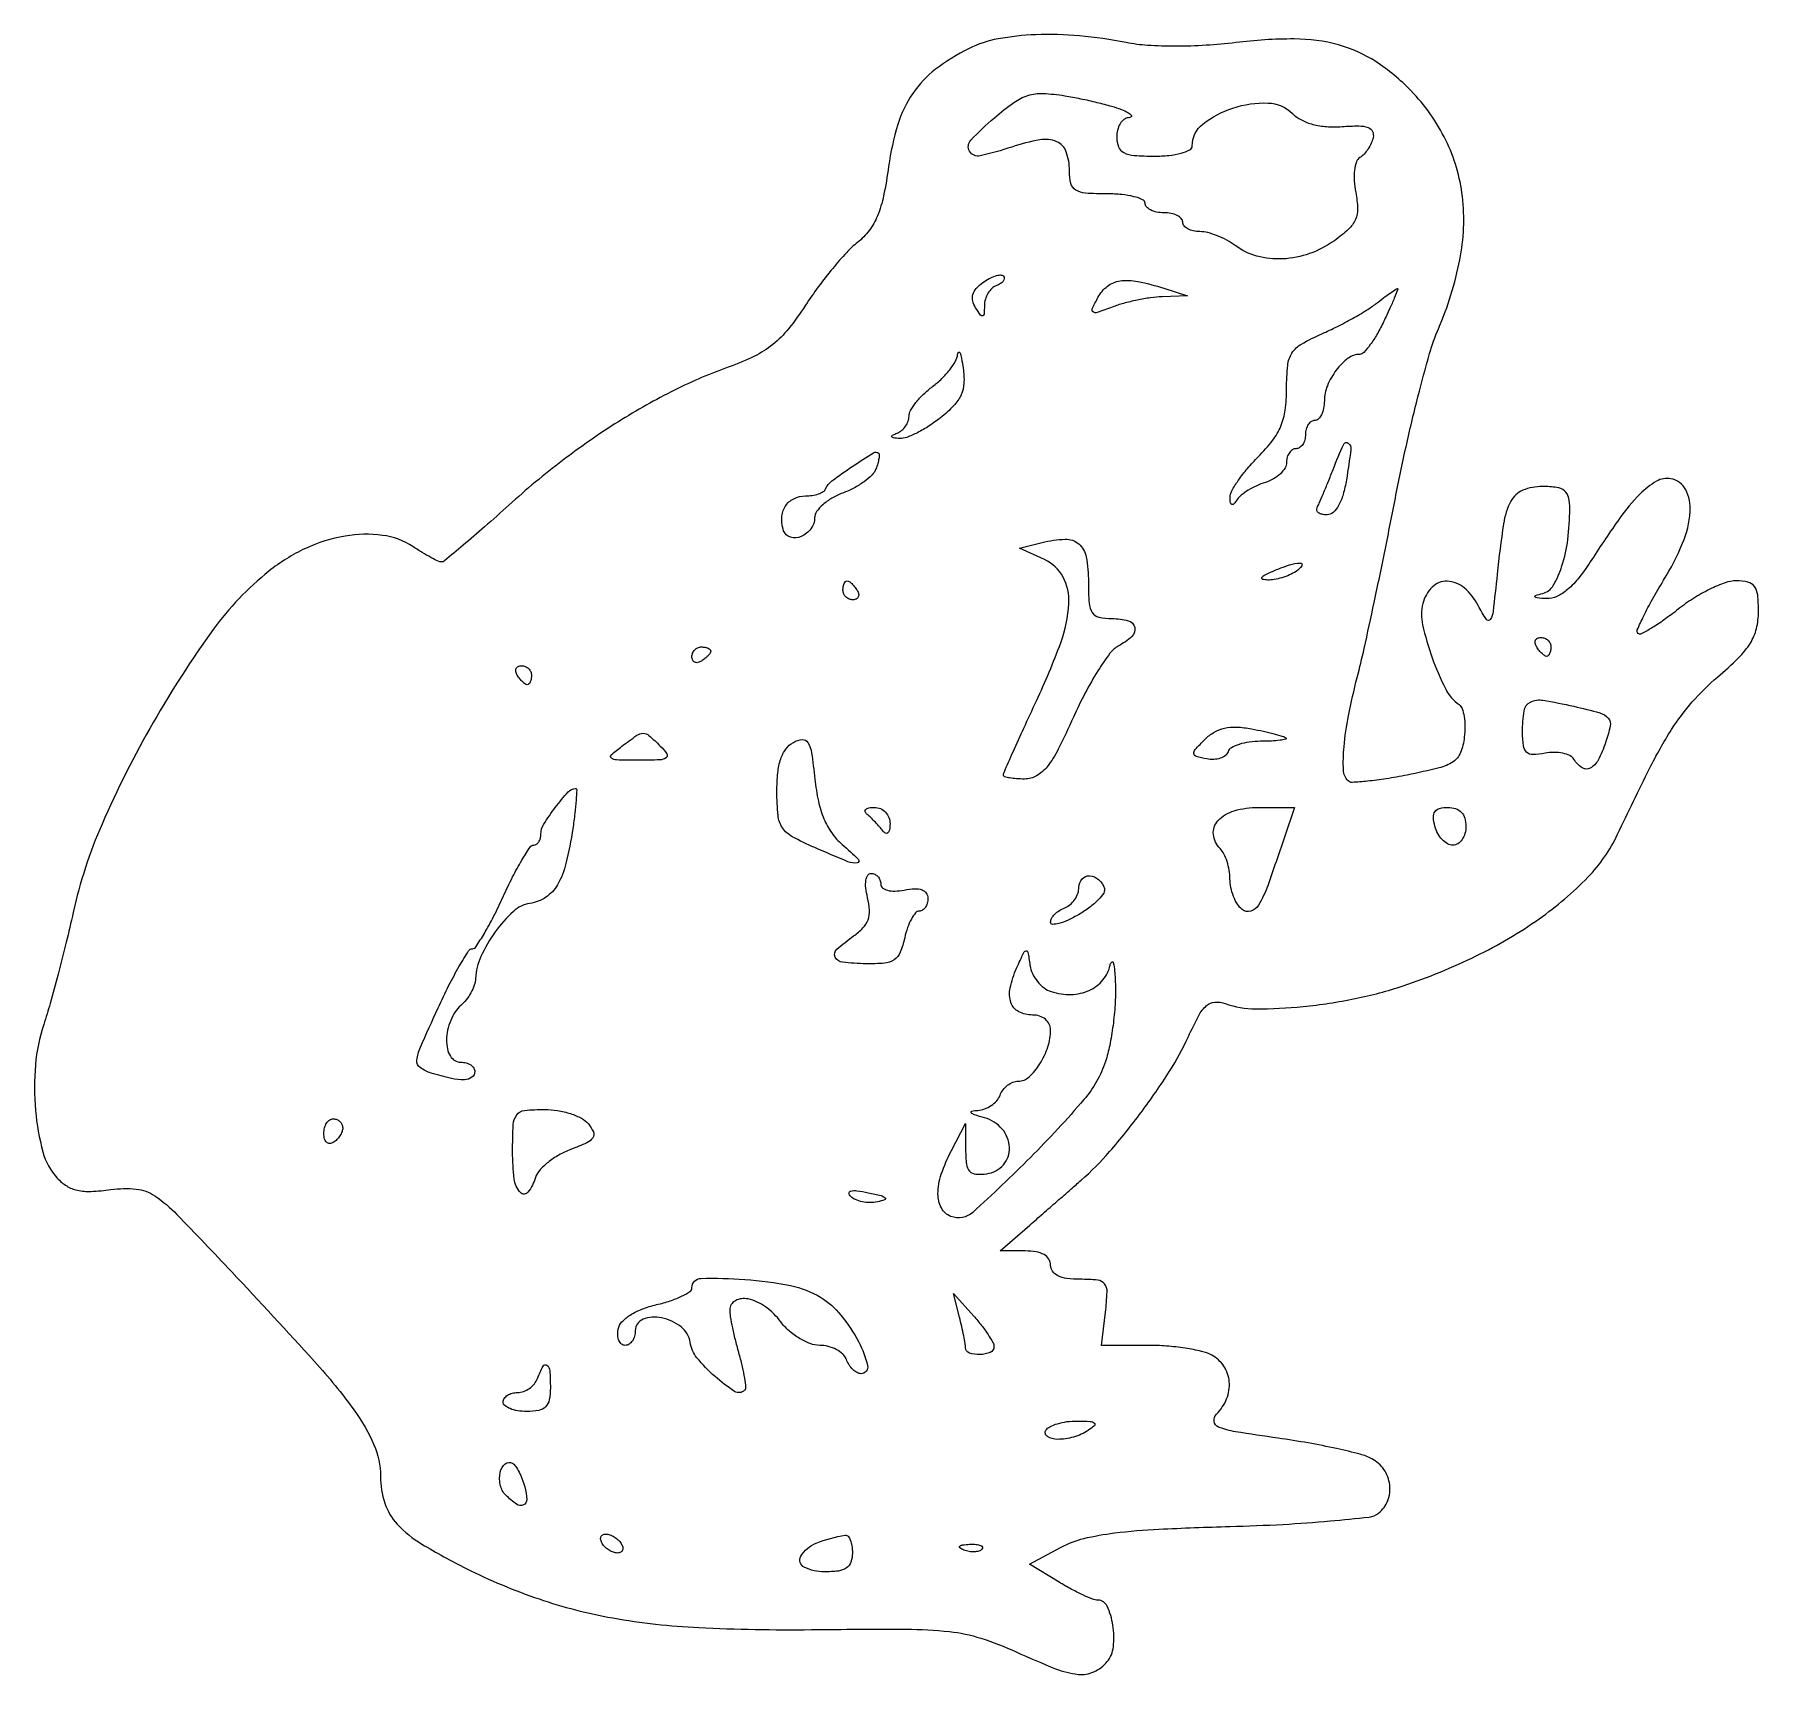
# Model space of a CAD drawing. Extents: x 0 to 183, y 0 to 174.
import ezdxf

# ---------------------------------------------------------------- set-up
doc = ezdxf.new("R2010")
doc.units = 0

msp = doc.modelspace()

# ---------------------------------------------------------------- linework, layer by layer
for points in [[(99.354537, 172.402955, 0.048895), (95.812114, 170.201989, 0.079884), (93.387451, 167.639189, 0.075807), (91.808782, 164.345516, 0.03995), (90.835357, 159.904391, -0.016811), (90.303787, 156.799026, -0.046198), (89.657095, 154.674513, -0.063442), (88.779102, 153.121422, -0.065854), (87.549221, 151.860057, 0.039344), (86.398677, 150.798559, 0.013831), (84.917132, 149.107053, 0.013633), (83.384128, 147.149643, 0.015547), (82.028655, 145.193826, -0.025428), (80.238333, 142.716554, -0.053982), (78.568723, 141.043954, -0.055673), (76.613876, 139.798659, -0.028683), (73.936691, 138.67111, 0.03089), (68.167562, 136.211315, 0.023948), (62.215848, 132.861199, 0.022789), (56.294742, 128.756782, 0.02114), (50.615862, 124.031681, -0.003601), (48.027506, 121.719739, -0.005633), (45.763902, 119.771806, -0.001872), (43.790623, 118.124606, -0.174704), (43.444887, 118, -0.115823), (43.128462, 118.074295, -0.008992), (42.351195, 118.478179, -0.011904), (41.434384, 119.004342, -0.008806), (40.445229, 119.627845, 0.113194), (37.216534, 120.823311, 0.074716), (33.243391, 120.743949, 0.067061), (29.047899, 119.432102, 0.060066), (25.174884, 117.020299, 0.06663), (19.28366, 110.831727, 0.026816), (12.930786, 101.009365, 0.026945), (7.502737, 90.233177, 0.048754), (4.442558, 80.851389, -0.005488), (3.710183, 77.707164, -0.004397), (2.854755, 74.337596, -0.004445), (2.008359, 71.234737, -0.01126), (1.322677, 69, 0.058866), (0.445467, 64.730336, 0.043184), (0.451659, 59.891253, 0.044386), (1.234402, 55.497746, 0.118181), (2.752272, 52.721243, 0.070218), (3.755567, 51.884674, 0.086265), (4.885302, 51.429881, 0.064585), (6.348911, 51.310151, 0.023191), (8.435292, 51.506304, -0.060736), (11.122129, 51.556798, -0.12444), (13.087827, 50.83895, -0.050815), (15.441916, 48.858984, -0.003792), (21.237955, 42.789791, -0.004404), (30.018645, 33.288265, -0.027045), (34.226043, 28.11828, -0.055406), (36.310514, 24.463544, -0.102262), (37, 21.127627, 0.079991), (37.457756, 18.284624, 0.108027), (38.780459, 16.050259, 0.070618), (41.378563, 13.948967, 0.018403), (46.096727, 11.357525, 0.034359), (53.797556, 8.130931, 0.038198), (61.602072, 6.123794, 0.031843), (70.732854, 5.099642, 0.014832), (82.651482, 4.880655, -0.003314), (92.669303, 4.927359, -0.026491), (97.280288, 4.673797, -0.049943), (100.596741, 3.974866, -0.030382), (104.337405, 2.531507, 0.012459), (108.533072, 0.737383, 0.067946), (110.924243, 0.143392, 0.134307), (112.577265, 0.408831, 0.113442), (113.989223, 1.487014, 0.148459), (114.64776, 3.05351, 0.063374), (114.594063, 5.349207, 0.068547), (114.00211, 7.355973, 0.294897), (113.005118, 8, -0.095686), (112.458083, 8.105654, -0.013679), (111.405746, 8.561703, -0.015131), (110.17802, 9.18003, -0.012393), (108.904008, 9.912182), (105.759677, 11.824364), (109.129838, 13.616188, -0.062067), (111.523071, 14.529844, -0.029656), (114.766741, 15.124858, -0.018618), (119.482885, 15.526201, -0.004995), (127, 15.809532, 0.006305), (132.646558, 16.037182, 0.009228), (137.607812, 16.391826, 0.005258), (141.749976, 16.808824, 0.144006), (142.75, 17.227971, 0.130168), (143.723433, 18.565935, 0.124378), (143.929067, 20.234648, 0.120919), (143.315797, 21.836943, 0.118852), (142.027289, 22.985395, 0.059593), (140.811964, 23.460066, 0.009267), (138.297756, 24.061424, 0.010209), (135.290874, 24.657884, 0.00873), (132.101195, 25.165913, -0.005117), (127.599431, 25.849608, -0.052948), (125.792071, 26.343494, -0.270834), (125.316045, 26.945246, -0.235644), (125.573906, 27.716763, 0.099446), (126.649005, 29.332368, 0.118061), (126.92925, 31.13914, 0.126454), (126.360432, 32.785147, 0.124411), (125.065741, 33.964816, 0.066141), (124.001558, 34.364536, 0.019034), (122.270595, 34.695915, 0.018793), (120.270946, 34.923871, 0.018984), (118.266542, 35), (113.401601, 35), (113.810207, 38.5, 0.017662), (113.984927, 40.655039, 0.17753), (113.717695, 41.501448, 0.206363), (112.987827, 41.906421, 0.024893), (111.109406, 42, -0.031492), (109.725869, 42.087228, -0.081064), (108.768234, 42.370602, -0.127494), (108.207367, 42.845988, -0.154739), (108, 43.5, 0.144599), (107.813409, 44.131713, 0.122136), (107.303315, 44.61008, 0.086418), (106.463198, 44.905217, 0.04138), (105.319892, 45), (102.639783, 45), (105.799291, 47.75, 0.000219), (107.17573, 48.949095, 0.000161), (108.700779, 50.279688, 0.000162), (110.14314, 51.539777, 0.000361), (111.239938, 52.5, 0.034477), (114.251043, 55.531358, 0.017945), (117.592222, 59.686556, 0.017939), (120.610316, 64.046675, 0.036377), (122.597933, 67.712116, -0.016358), (123.689759, 69.933261, -0.087567), (124.518563, 70.991792, -0.165545), (125.390939, 71.364458, -0.104243), (126.5, 71.217059, 0.084669), (129.736422, 70.658402, 0.025397), (134.749774, 70.903179, 0.025374), (140.271858, 71.739484, 0.030264), (145.358036, 73.100964, 0.032602), (153.091679, 76.254993, 0.040745), (159.76345, 80.198817, 0.04592), (164.922277, 84.606894, 0.083446), (168.07029, 89.155148, -0.006376), (171.453322, 96.128739, -0.025605), (173.789244, 100.250249, -0.039057), (175.9827, 103.166383, -0.035477), (178.6699, 105.808311, 0.018741), (180.874185, 107.835036, 0.0581), (182.132942, 109.411545, 0.079085), (182.780252, 110.943078, 0.060584), (183, 112.749992, 0.025309), (182.910898, 114.509142, 0.132607), (182.56827, 115.406083, 0.181098), (181.882987, 115.858907, 0.056461), (180.637505, 116, 0.086141), (179.47265, 115.797816, 0.027903), (177.85531, 115.114957, 0.026879), (176.108766, 114.140207, 0.027185), (174.483751, 112.987087, -0.012599), (172.997041, 111.865527, -0.020278), (171.670217, 110.995175, -0.01528), (170.575451, 110.383596, -0.327037), (170.229658, 110.437008, -0.308295), (170.159598, 110.80668, -0.009639), (170.834778, 112.278572, -0.01571), (171.756783, 114.046251, -0.009853), (172.939577, 116.056223, 0.038697), (174.962235, 119.996604, 0.081218), (175.760956, 123.335454, 0.13812), (175.28673, 125.653725, 0.230733), (173.723759, 126.819827, 0.180247), (172.188128, 126.557482, 0.067639), (170.437138, 125.195883, 0.039631), (168.275035, 122.605695, 0.011223), (165.334007, 118.25, -0.02295), (163.998952, 116.369397, -0.048753), (162.769571, 115.077653, -0.06664), (161.624629, 114.328149, -0.126428), (160.550587, 114.116001, -0.006558), (159.534138, 114.186886, -0.21375), (159.323035, 114.303284, -0.516605), (159.367331, 114.442547, -0.012259), (160.135245, 114.667226, 0.197696), (161.256231, 115.520255, 0.055163), (162.173172, 117.574963, 0.045785), (162.794389, 120.379007, 0.03164), (163, 123.625, 0.05327), (162.868999, 124.851094, 0.169222), (162.445473, 125.544764, 0.140145), (161.623476, 125.900961, 0.032619), (160.106989, 126, 0.096753), (158.01974, 125.592287, 0.179036), (156.760929, 124.442582, 0.082397), (155.986183, 122.039927, 0.010841), (155.311485, 116.706031, -0.002878), (154.876219, 112.761395, -0.106564), (154.586533, 111.910059, -0.552816), (154.178486, 111.901701, -0.024666), (153.312368, 113.373346, 0.09406), (151.822848, 115.252699, 0.17091), (150.019887, 115.961319, 0.20822), (148.423354, 115.33355, 0.135745), (147.431916, 113.584755, 0.117743), (147.406125, 111.341696, 0.030598), (148.424686, 107.853286, 0.030274), (149.854354, 104.525683, 0.125818), (151.277972, 102.891493, -0.162304), (151.596542, 102.468201, -0.041356), (151.804052, 101.622796, -0.037757), (151.891578, 100.564971, -0.030544), (151.830076, 99.427022, -0.064481), (151.424608, 97.797322, -0.154917), (150.650998, 96.84071, -0.085411), (149.151184, 96.183532, -0.011443), (145.772965, 95.42923, -0.009833), (143.540505, 95.02961, -0.014693), (141.574626, 94.776436, -0.009595), (139.953044, 94.647237, -0.214637), (139.522965, 94.810368, -0.189428), (139.02293, 95.957775, -0.03097), (139.085582, 98.427779, -0.027349), (139.554887, 101.711365, -0.014041), (140.481522, 105.765098, 0.008496), (141.218071, 108.83039, 0.002295), (142.280383, 113.712914, 0.002322), (143.435375, 119.267828, 0.002406), (144.524871, 124.768224, -0.007162), (145.652561, 130.19036, -0.007435), (146.922096, 135.510503, -0.007207), (148.154616, 140.078698, -0.031764), (149.088177, 142.705709, 0.052299), (151.35637, 150.026326, 0.07793), (151.626712, 156.713019, 0.085653), (149.867571, 162.694626, 0.078535), (146.16925, 167.945037, 0.055627), (142.444067, 171.014839, 0.077823), (138.516462, 172.781873, 0.067045), (133.802451, 173.41519, 0.030899), (127.610857, 173.030076, -0.016076), (124.47176, 172.74126, -0.014871), (121.237856, 172.644673, -0.015502), (118.273165, 172.736264, -0.033044), (116, 173.028713, 0.025588), (111.053943, 173.7401, 0.032326), (106.435, 173.865095, 0.036246), (102.426556, 173.422235, 0.069044)], [(115.5, 165.93583, -0.021274), (116.19778, 165.61839, -0.098123), (116.545312, 165.345814, -0.431729), (116.526187, 165.164407, -0.151129), (116.25, 165.063386, 0.153435), (115.772965, 164.88646, 0.091874), (115.367188, 164.43112, 0.076112), (115.093103, 163.769502, 0.060276), (115, 163, 0.094959), (115.195784, 161.978414, 0.184152), (115.75, 161.375, 0.098846), (116.849164, 161.074821, 0.017388), (119, 161, 0.025309), (120.532825, 161.07764, 0.040146), (121.825, 161.314732, 0.048126), (122.741408, 161.657465, 0.286669), (123, 162.071429, -0.228929), (124.116829, 164.382839, -0.089604), (127.321778, 166.099989, -0.086033), (131.043948, 166.630167, -0.191086), (133.629722, 165.513135, 0.078228), (134.563574, 164.833308, 0.054284), (135.785395, 164.366901, 0.047622), (137.244363, 164.129917, 0.03484), (138.886303, 164.136152, -0.018119), (140.651133, 164.201859, -0.086416), (141.641551, 164.030395, -0.199165), (142.099024, 163.61518, -0.167994), (142.169821, 162.96049, -0.051796), (141.96514, 162.360296, -0.038599), (141.62377, 161.749027, -0.039423), (141.206643, 161.217384, -0.068391), (140.774578, 160.860681, 0.169517), (140.394869, 160.392453, 0.056071), (140.187119, 159.519017, 0.046745), (140.155606, 158.396575, 0.033022), (140.320952, 157.145241, -0.040578), (140.519562, 155.444965, -0.113502), (140.293313, 154.274001, -0.103585), (139.562174, 153.257055, -0.030573), (138.061825, 152.044023, -0.069289), (135.43641, 150.675806, -0.073464), (132.589262, 150.112295, -0.078157), (129.856454, 150.406566, -0.09637), (127.55887, 151.531803, 0.038541), (126.682972, 152.093864, 0.030083), (125.656592, 152.568717, 0.030896), (124.641073, 152.895586, 0.062488), (123.80887, 153, -0.053321), (123.116832, 153.074011, -0.073113), (122.531356, 153.29375, -0.092916), (122.138255, 153.618398, -0.175567), (122, 154, 0.191087), (121.848523, 154.381882, 0.088204), (121.4125, 154.70625, 0.068025), (120.765418, 154.926307, 0.048028), (120, 155, -0.048028), (119.234582, 155.073693, -0.068025), (118.5875, 155.29375, -0.088204), (118.151477, 155.618118, -0.191087), (118, 156, 0.295869), (117.748945, 156.387127, 0.04382), (116.825, 156.70625, 0.037669), (115.532944, 156.92761, 0.023598), (114, 157, -0.016242), (111.695288, 157.074885, -0.12133), (110.659671, 157.402561, -0.200477), (110.156218, 158.097182, -0.05793), (110, 159.440983, 0.08426), (109.655491, 161.470786, 0.213965), (108.650641, 162.532648, 0.144469), (106.850009, 162.72141, 0.034081), (103.888455, 161.963187, -0.024287), (100.528025, 161.032404, -0.324692), (99.417429, 161.510176, -0.335691), (99.549054, 162.689874, -0.025003), (102.041507, 165.068065, -0.022941), (104.089163, 166.677288, -0.079501), (105.593333, 167.425401, -0.086337), (107.188104, 167.634901, -0.030106), (109.5, 167.398682, -0.010231), (111.1781, 167.089022, -0.009051), (112.9125, 166.699279, -0.009128), (114.462132, 166.291359, -0.027195)], [(102.25, 147.279762, 0.104721), (101.770881, 146.984887, 0.067823), (101.362689, 146.474888, 0.0638), (101.083924, 145.837184, 0.068982), (100.984687, 145.166667, -0.013106), (100.952584, 144.26012, -0.329198), (100.80188, 144.080345, -0.307988), (100.574969, 144.165871, -0.012174), (100.056736, 144.94244, -0.083771), (99.755719, 145.660474, -0.127839), (99.77217, 146.332325, -0.111523), (100.124363, 146.97562, -0.05415), (100.820476, 147.610679, -0.03392), (101.499109, 148.03952, -0.049297), (102.151756, 148.313326, -0.061219), (102.6886, 148.409036, -0.226297), (102.998428, 148.281334, -0.200188), (103.085781, 148.034069, -0.147603), (102.985476, 147.758126, -0.095419), (102.692394, 147.491164, -0.051422)], [(120, 147), (122.5, 146.19936), (119.8151, 146.09968, 0.026166), (118.599332, 145.990664, 0.015273), (117.1573, 145.739726, 0.015247), (115.725047, 145.399344, 0.024881), (114.537558, 145.01428, -0.0081), (112.933368, 144.433933, -0.231467), (112.508708, 144.486864, -0.371382), (112.413348, 144.817636, -0.015224), (113.007642, 146.01428, -0.104288), (114.021556, 147.219942, -0.131678), (115.357728, 147.787859, -0.086399), (117.236891, 147.727102, -0.026317)], [(143.298609, 143.5, -0.019257), (142.594719, 142.159361, -0.027166), (141.859528, 141.028125, -0.026054), (141.181865, 140.194768, -0.212092), (140.743359, 140, 0.164977), (139.524173, 139.586469, 0.066902), (138.270514, 138.327219, 0.063805), (137.321058, 136.677123, 0.098995), (137, 135.071429, -0.04631), (136.926409, 134.278588, -0.06626), (136.70625, 133.608482, -0.086348), (136.382008, 133.156245, -0.196601), (136, 133, 0.148195), (135.618646, 132.884432, 0.098894), (135.29375, 132.559375, 0.082425), (135.074694, 132.073457, 0.064853), (135, 131.5, -0.064853), (134.925306, 130.926543, -0.082425), (134.70625, 130.440625, -0.098894), (134.381354, 130.115568, -0.148195), (134, 130, 0.141874), (133.61866, 129.889573, 0.099744), (133.29375, 129.57917, 0.084602), (133.074877, 129.114976, 0.068054), (133, 128.567388, -0.135626), (132.834194, 127.967369, -0.068219), (132.339063, 127.349343, -0.059968), (131.610505, 126.807653, -0.054315), (130.75, 126.432606, 0.031814), (129.834759, 126.081714, 0.029316), (128.945123, 125.609104, 0.030565), (128.203004, 125.092573, 0.079947), (127.765313, 124.615219, -0.029878), (127.423953, 124.158896, -0.294037), (127.204985, 124.091919, -0.299018), (127.056241, 124.26338, -0.03049), (127.015313, 124.826923, -0.129917), (127.190778, 125.52325, -0.024657), (127.885748, 126.645312, -0.02483), (128.852607, 127.90797, -0.020566), (130, 129.153846, 0.032024), (131.499161, 130.858409, 0.065574), (132.391763, 132.394541, 0.066048), (132.85245, 134.102094, 0.032915), (133, 136.341023, -0.023891), (133.119014, 138.830313, -0.119349), (133.572675, 140.141409, -0.121564), (134.571676, 141.087417, -0.025188), (136.75, 142.182588, 0.012779), (138.332321, 142.929531, 0.010446), (139.985938, 143.806226, 0.010589), (141.473858, 144.67714, 0.027128), (142.5, 145.386685, -0.004349), (143.283329, 145.982819, -0.00644), (143.981185, 146.490509, -0.003179), (144.579663, 146.908534, -0.117578), (144.733821, 146.968197, -0.574199), (144.788544, 146.898196, -0.003354), (144.408679, 145.962533, -0.008375), (143.922075, 144.840232, -0.004777)], [(96.338032, 133.281027, -0.024825), (95.141384, 132.417219, -0.026704), (93.893047, 131.698799, -0.027554), (92.763857, 131.203014, -0.102332), (92, 131.083915, -0.015909), (91.3398, 131.137571, -0.268671), (91.170748, 131.262874, -0.394942), (91.228446, 131.42379, -0.022682), (91.75, 131.662281, 0.079733), (92.22788, 131.950465, 0.064347), (92.632812, 132.393503, 0.065272), (92.906707, 132.917538, 0.08804), (93, 133.443261, -0.131844), (93.165497, 134.059976, -0.036487), (93.734375, 134.896348, -0.034165), (94.543168, 135.784724, -0.029967), (95.5, 136.597276, 0.032416), (96.467765, 137.427298, 0.033415), (97.309638, 138.367546, 0.035443), (97.922211, 139.277332, 0.106147), (98.149832, 139.987349, -0.172579), (98.254068, 140.20846, -0.538763), (98.384372, 140.182064, -0.048677), (98.55877, 139.587464, -0.010433), (98.737864, 138.52606, -0.04916), (98.81457, 136.931017, -0.095015), (98.512431, 135.694488, -0.08436), (97.743366, 134.564129, -0.032551)], [(139.338335, 126.697489, -0.029565), (138.993746, 125.156445, -0.056975), (138.510141, 123.989679, -0.080124), (137.928918, 123.250997, -0.188234), (137.285824, 123, -0.051153), (136.757841, 123.054157, -0.103866), (136.377034, 123.220313, -0.168925), (136.202485, 123.466008, -0.195251), (136.231739, 123.75, 0.020266), (136.455803, 124.216496, 0.002536), (136.895149, 125.24937, 0.002982), (137.403541, 126.48216, 0.002468), (137.930693, 127.801047, -0.010061), (139.048824, 130.479765, -0.489281), (139.538093, 130.602185, -0.265251), (139.813418, 129.927291, -0.007415)], [(89.496807, 127.852276, -0.10851), (89.082769, 127.223863, -0.03612), (88.234781, 126.509856, -0.033975), (87.151676, 125.831256, -0.032725), (85.973269, 125.296012, 0.040663), (84.835525, 124.757316, 0.048901), (83.873398, 124.068686, 0.056252), (83.209929, 123.341301, 0.15807), (83, 122.693853, -0.161238), (82.610436, 121.51722, -0.133788), (81.567724, 120.698989, -0.170321), (80.432065, 120.628546, -0.24447), (79.711915, 121.306177, -0.096193), (79.510813, 122.688407, -0.128674), (79.887688, 123.892819, -0.137408), (80.780247, 124.705333, -0.116873), (82.023655, 125, 0.038526), (82.740765, 125.055337, 0.045688), (83.399657, 125.220313, 0.051749), (83.912436, 125.461755, 0.153465), (84.166667, 125.75, -0.127936), (84.836478, 126.590751, -0.012486), (86.970547, 128.109842, -0.008084), (89.228986, 129.581386, -0.336085), (89.773539, 129.533816, -0.223269), (89.84832, 129.354889, -0.029923), (89.805083, 128.937745, -0.029886), (89.687656, 128.419593, -0.02095)], [(112, 115.893011, 0.017089), (112.076757, 113.647877, 0.126292), (112.410544, 112.639301, 0.19895), (113.116472, 112.148884, 0.053651), (114.5, 112, -0.064121), (116.225351, 111.777822, -0.279223), (116.91279, 111.068999, -0.270808), (116.61262, 110.110263, -0.061841), (115.167645, 109.089721, 0.111005), (114.285288, 108.327465, 0.01865), (113.016487, 106.472446, 0.019617), (111.669045, 104.137378, 0.016303), (110.417645, 101.556927, -0.011425), (108.813536, 98.165303, -0.050793), (107.63278, 96.307384, -0.095066), (106.519636, 95.343611, -0.131495), (105.25, 95.002389, -0.01718), (104.387498, 95.031116, -0.027992), (103.660938, 95.121394, -0.027191), (103.119815, 95.250355, -0.332074), (103, 95.410865, -0.103925), (103.063446, 95.712818, -0.000889), (104.028125, 97.896464, -0.003077), (105.158467, 100.401171, -0.001973), (106.5, 103.295519, 0.020912), (109.070832, 109.441932, 0.074519), (109.939156, 113.606192, 0.138295), (109.318734, 116.406444, 0.164044), (107.350488, 118.250076), (104.700977, 119.457274), (107.100488, 120.060908, -0.051692), (109.53202, 120.411404, -0.18837), (110.979293, 119.911616, -0.174771), (111.77027, 118.52971, -0.043482)], [(134, 117, -0.040566), (133.315929, 116.632796, -0.028934), (132.5, 116.331527, -0.029384), (131.682866, 116.134067, -0.053798), (131, 116.085598, -0.051935), (130.464625, 116.161267, -0.491407), (130.384577, 116.343886, -0.152377), (130.658129, 116.608071, -0.014925), (131.5, 117, -0.019739), (133.313446, 117.695838, -0.081911), (134.466394, 117.885992, -0.608383), (134.618131, 117.592871, -0.095694)], [(87.5, 115, -0.082592), (87.656512, 114.6179, -0.161196), (87.6254, 114.29375, -0.182303), (87.413961, 114.078288, -0.108972), (87.059017, 114, -0.093332), (86.654762, 114.076123, -0.09642), (86.311086, 114.29375, -0.099167), (86.081062, 114.618444, -0.105053), (86, 115, -0.042167), (86.032345, 115.382849, -0.061769), (86.129539, 115.70625, -0.081139), (86.272352, 115.92554, -0.210953), (86.440983, 116, -0.151918), (86.65171, 115.934461, -0.038439), (86.933975, 115.70625, -0.035638), (87.231006, 115.382774, -0.029505)], [(161, 109, -0.042167), (160.967655, 108.617151, -0.061769), (160.870461, 108.29375, -0.081139), (160.727648, 108.07446, -0.210953), (160.559017, 108, -0.151918), (160.34829, 108.065539, -0.038439), (160.066025, 108.29375, -0.035638), (159.768994, 108.617226, -0.029505), (159.5, 109, -0.082592), (159.343488, 109.3821, -0.161196), (159.3746, 109.70625, -0.182303), (159.586039, 109.921712, -0.108972), (159.940983, 110, -0.093332), (160.345238, 109.923877, -0.09642), (160.688914, 109.70625, -0.099167), (160.918938, 109.381556, -0.105053)], [(72, 108.559017, -0.151918), (71.934461, 108.34829, -0.038439), (71.70625, 108.066025, -0.035638), (71.382774, 107.768994, -0.029505), (71, 107.5, -0.082592), (70.6179, 107.343488, -0.161196), (70.29375, 107.3746, -0.182303), (70.078288, 107.586039, -0.108972), (70, 107.940983, -0.093332), (70.076123, 108.345238, -0.09642), (70.29375, 108.688914, -0.099167), (70.618444, 108.918938, -0.105053), (71, 109, -0.042167), (71.382849, 108.967655, -0.061769), (71.70625, 108.870461, -0.081139), (71.92554, 108.727648, -0.210953)], [(53, 106, -0.042167), (52.967655, 105.617151, -0.061769), (52.870461, 105.29375, -0.081139), (52.727648, 105.07446, -0.210953), (52.559017, 105, -0.151918), (52.34829, 105.065539, -0.038439), (52.066025, 105.29375, -0.035638), (51.768994, 105.617226, -0.029505), (51.5, 106, -0.082592), (51.343488, 106.3821, -0.161196), (51.3746, 106.70625, -0.182303), (51.586039, 106.921712, -0.108972), (51.940983, 107, -0.093332), (52.345238, 106.923877, -0.09642), (52.688914, 106.70625, -0.099167), (52.918938, 106.381556, -0.105053)], [(166.799606, 98.854994, -0.036304), (166.000609, 97.00658, -0.152988), (165.157512, 96.161462, -0.274506), (164.298484, 96.206895, -0.107554), (163.4418, 97.09417, 0.143851), (163.010976, 97.480872, 0.06005), (162.264267, 97.733125, 0.052608), (161.344427, 97.826073, 0.04615), (160.382783, 97.732842, -0.039865), (159.094988, 97.591657, -0.198509), (158.428806, 97.844247, -0.175729), (158.087822, 98.517928, -0.030171), (158, 99.972005, -0.037877), (158.17253, 102.246239, -0.242451), (158.829442, 103.152609, -0.159457), (160.154979, 103.3552, -0.015094), (163.420165, 102.711061, -0.010892), (166.196208, 102.011844, -0.146701), (167.074594, 101.461323, -0.235644), (167.292589, 100.631091, -0.032351)], [(132.916667, 99.35636, -0.606078), (132.88487, 99.218384, -0.030434), (132.305208, 99.104681, -0.022351), (131.404752, 99.025096, -0.010865), (130.25, 99, 0.033845), (129.042401, 98.918164, 0.044189), (127.963303, 98.672721, 0.050951), (127.148189, 98.314776, 0.185445), (126.795286, 97.885858, -0.150383), (126.510863, 97.48769, -0.083146), (125.977651, 97.205961, -0.070046), (125.283972, 97.079515, -0.057745), (124.53336, 97.135858, -0.021113), (123.41175, 97.401436, -0.312908), (123.168039, 97.696986, -0.209436), (123.315204, 98.126841, -0.010662), (124.360098, 99.217262, -0.064068), (125.340064, 99.973791, -0.077316), (126.420797, 100.399374, -0.067025), (127.70073, 100.510967, -0.035291), (129.28869, 100.323622, -0.007711), (130.549087, 100.063649, -0.01043), (131.679074, 99.787491, -0.007682), (132.60903, 99.524187, -0.104443)], [(66.642857, 98.5, -0.044088), (67.344303, 97.6626, -0.421179), (67.265764, 97.25, -0.139351), (66.590907, 97.034928, -0.0079), (64.380299, 97, -0.005082), (62.000429, 97.024188, -0.166027), (61.466872, 97.218576, -0.464389), (61.458884, 97.567985, -0.019148), (62.55887, 98.468197, -0.010403), (64.170342, 99.635154, -0.150665), (64.834456, 99.845597, -0.183356), (65.444852, 99.619393, -0.016957)], [(85.924606, 88.065389, -0.015788), (87.63814, 86.481746, -0.630978), (87.509481, 86.10926, -0.126487), (86.532099, 86.246185, -0.004499), (83.00686, 87.7359, -0.021891), (80.633987, 88.889737, -0.121032), (79.590662, 89.837164, -0.124881), (79.121641, 91.145708, -0.023927), (79, 93.68621, -0.024616), (79.098029, 95.676144, -0.056587), (79.412359, 97.140132, -0.077849), (79.956334, 98.185172, -0.10588), (80.75, 98.887616, -0.105866), (81.696221, 99.182994, -0.291163), (82.29087, 98.877162, -0.096627), (82.670497, 97.791741, -0.009286), (83.021596, 95.002696, 0.025676), (83.397129, 92.645648, 0.04678), (83.97791, 90.786783, 0.055547), (84.805768, 89.29735, 0.059587)], [(57.374717, 89.75, -0.020936), (56.653227, 86.065731, -0.071463), (55.753912, 83.800547, -0.114635), (54.523878, 82.477251, -0.112404), (52.827737, 81.819838, 0.151449), (51.082675, 80.984376, 0.04928), (49.165445, 78.821185, 0.049152), (47.637906, 76.205033, 0.096646), (47.073088, 73.872445, -0.072391), (46.936218, 73.158479, -0.041799), (46.580845, 72.357298, -0.040787), (46.079478, 71.596312, -0.053546), (45.5, 71, 0.077115), (44.925329, 70.350236, 0.044437), (44.440625, 69.42239, 0.043151), (44.110678, 68.379233, 0.055078), (44, 67.377555, 0.051876), (44.101513, 66.401763, 0.089113), (44.407725, 65.646259, 0.115408), (44.889057, 65.171839, 0.137957), (45.5, 65, -0.064853), (46.073457, 64.925306, -0.082425), (46.559375, 64.70625, -0.098894), (46.884432, 64.381354, -0.148195), (47, 64, -0.244814), (46.68781, 63.400607, -0.145513), (45.90543, 63.14009, -0.064815), (44.515752, 63.275333, -0.017376), (42.367204, 63.84968, -0.084644), (41.202463, 64.433793, -0.266963), (40.863014, 65.20359, -0.077128), (41.229127, 66.577638, -0.004036), (43.104516, 70.75, -0.009269), (44.259671, 73.147289, -0.014268), (45.355569, 75.172045, -0.008596), (46.33095, 76.792509, -0.249003), (46.737312, 77.027175, 0.244116), (47.137975, 77.253653, 0.010787), (48.007904, 78.65401, 0.016151), (48.981602, 80.427896, 0.010615), (49.991723, 82.527175, -0.010732), (51.001532, 84.624551, -0.016429), (51.974247, 86.392358, -0.01099), (52.842865, 87.784438, -0.252935), (53.241723, 88, 0.152317), (53.530909, 88.090188, 0.098221), (53.777256, 88.344057, 0.081005), (53.943447, 88.723428, 0.062891), (54, 89.171259, -0.140901), (54.300736, 90.21726, -0.022392), (55.52605, 91.990376, -0.019568), (56.895192, 93.654, -0.213944), (57.666805, 94, -0.426473), (57.790023, 93.871537, -0.006736), (57.728197, 92.751563, -0.013026), (57.597939, 91.379763, -0.007699)], [(90.984687, 90.25, -0.037587), (90.931604, 89.618706, -0.159858), (90.760309, 89.28649, -0.327207), (90.514255, 89.250498, -0.111066), (90.223054, 89.5, 0.017789), (89.871686, 89.937434, 0.011028), (89.430111, 90.426563, 0.01106), (88.97225, 90.890763, 0.019542), (88.5717, 91.25, -0.129577), (88.368486, 91.533999, -0.297449), (88.422103, 91.779687, -0.152297), (88.752042, 91.949546, -0.043317), (89.333333, 92, -0.102919), (89.972559, 91.867015, -0.101386), (90.509628, 91.489797, -0.098893), (90.86458, 90.922707, -0.092982)], [(132.739636, 88.75, -0.004938), (130.997306, 83.705112, -0.047497), (130.036528, 81.65012, -0.187877), (129.20511, 80.995327, -0.252258), (128.281835, 81.181061, -0.081464), (127.790562, 81.746299, -0.044116), (127.376539, 82.572047, -0.042446), (127.094664, 83.510649, -0.051772), (127, 84.422445, 0.041801), (126.923832, 85.331933, 0.036051), (126.69662, 86.263723, 0.037684), (126.363603, 87.08182, 0.081048), (125.967217, 87.632783, -0.171653), (125.247906, 89.139506, -0.216673), (125.730511, 90.589321, -0.137867), (127.45905, 91.646014, -0.068782), (130.020125, 92), (133.826272, 92)], [(152, 90, -0.067406), (151.896468, 89.23551, -0.084175), (151.593635, 88.5875, -0.099595), (151.144167, 88.154154, -0.143115), (150.616631, 88, -0.129214), (150.048695, 88.149263, -0.073972), (149.485993, 88.5875, -0.065681), (149.013407, 89.235306, -0.060903), (148.710251, 90, -0.049229), (148.55836, 90.957021, -0.167579), (148.726188, 91.55631, -0.182942), (149.214569, 91.893154, -0.060551), (150.09362, 92, -0.079994), (150.910103, 91.868531, -0.123133), (151.511702, 91.487723, -0.119125), (151.875978, 90.857806, -0.071916)], [(90, 83.883423, 0.222095), (90.189445, 83.477964, 0.112088), (90.702744, 83.215051, 0.072403), (91.501153, 83.130452, 0.037491), (92.5, 83.244751, -0.034745), (93.608959, 83.377818, -0.097718), (94.378654, 83.265536, -0.160129), (94.829022, 82.917994, -0.150112), (95, 82.361328, -0.065826), (94.931189, 81.840917, -0.083105), (94.72959, 81.39989, -0.099184), (94.430503, 81.104905, -0.146222), (94.079455, 81, 0.223226), (93.683385, 80.8139, 0.04823), (93.247164, 80.170646, 0.041603), (92.843533, 79.257914, 0.02926), (92.538803, 78.176668, -0.042166), (92.064857, 76.64717, -0.149232), (91.42497, 75.85757, -0.127205), (90.388389, 75.490403, -0.027152), (88.462291, 75.426668, -0.022214), (85.938906, 75.592528, -0.264708), (85.176119, 76.145889, -0.32838), (85.351303, 76.972168, -0.029081), (87.125467, 78.375327, 0.050213), (88.115707, 79.228802, 0.102626), (88.653394, 80.096874, 0.101303), (88.805287, 81.114891, 0.048062), (88.606415, 82.432031, -0.032265), (88.418091, 83.458807, -0.065523), (88.429536, 84.278128, -0.106505), (88.626434, 84.805971, -0.255755), (88.980948, 85, -0.108773), (89.369729, 84.91441, -0.09974), (89.700653, 84.672005, -0.095383), (89.922565, 84.309712, -0.090088)], [(113.697078, 83.408765, -0.234406), (113.629024, 82.921429, -0.043964), (113.040482, 82.204133, -0.038802), (112.138828, 81.416123, -0.026784), (111.009578, 80.664729, -0.022168), (109.854427, 80.049719, -0.044116), (108.884064, 79.688087, -0.072766), (108.225044, 79.606427, -0.407787), (108, 79.836475, -0.132442), (108.109374, 80.242145, -0.062678), (108.440625, 80.676177, -0.055627), (108.926269, 81.070969, -0.051302), (109.5, 81.361626, 0.085083), (110.073423, 81.70237, 0.066197), (110.559375, 82.24247, 0.066108), (110.887868, 82.891645, 0.084306), (111, 83.551949, -0.186921), (111.335539, 84.418131, -0.224849), (112.135653, 84.74637, -0.171931), (113.078188, 84.354997, -0.129452)], [(108.063355, 72.479892, 0.082393), (110.167209, 72.177153, 0.101037), (112.099932, 72.615213, 0.113215), (113.549368, 73.716505, 0.126678), (114.300463, 75.297279, -0.161888), (114.472535, 75.603075, -0.566012), (114.642157, 75.551932, -0.044859), (114.785088, 74.655926, -0.009448), (114.863818, 73.070998, -0.024124), (114.829577, 71.11472, -0.016306), (114.610465, 68.894035, -0.016452), (114.257026, 66.756432, -0.03123), (113.810106, 65.070998, -0.096967), (111.534501, 61.049803, -0.019007), (105.865856, 54.919736, -0.012726), (99.749278, 49.094268, -0.282684), (97.437009, 48.662546, -0.181808), (96.430183, 49.556516, -0.12392), (96.064788, 51.059851, -0.080658), (96.418144, 53.129303, -0.037678), (97.493839, 55.635693), (98.987679, 58.5), (98.993839, 55.680449, 0.029348), (99.084857, 54.186873, 0.154879), (99.420427, 53.449071, 0.195617), (100.070348, 53.13491, 0.051292), (101.25, 53.180449, 0.180893), (102.994099, 54.13098, 0.191298), (103.635123, 55.96729, 0.168753), (102.861669, 57.923466, 0.148224), (101, 59.105235, -0.010264), (99.935221, 59.425102, -0.131632), (99.588845, 59.649135, -0.579744), (99.643682, 59.816933, -0.03708), (100.281385, 59.90032, 0.074292), (101.00543, 60.050268, 0.061016), (101.708571, 60.411344, 0.062599), (102.285766, 60.918932, 0.089748), (102.638374, 61.5, -0.072419), (102.959881, 62.073441, -0.063936), (103.443756, 62.559375, -0.066862), (104.009711, 62.88817, -0.09851), (104.571805, 63, 0.188145), (105.710711, 63.444286, 0.066126), (106.854247, 64.816209, 0.061024), (107.709557, 66.628776, 0.07992), (108, 68.434259, 0.118998), (107.854178, 69.038292, 0.103383), (107.443968, 69.545773, 0.093414), (106.824099, 69.883346, 0.078257), (106.083333, 70, -0.119744), (104.622291, 70.354993, -0.194316), (103.800672, 71.310423, -0.136141), (103.71364, 72.869248, -0.05101), (104.401658, 74.968048, -0.003837), (105.149268, 76.613862, -0.236568), (105.393787, 76.808439, -0.424574), (105.588783, 76.676327, -0.007236), (105.813355, 75.265328, 0.074836), (106.077357, 74.389456, 0.059398), (106.603552, 73.551664, 0.060468), (107.299365, 72.87622, 0.085816)], [(33, 58.059017, -0.089642), (32.926698, 57.653442, -0.053229), (32.70625, 57.2129, -0.051032), (32.382515, 56.806203, -0.06081), (32, 56.5, -0.139169), (31.620352, 56.392057, -0.191142), (31.29375, 56.521475, -0.138808), (31.073267, 56.889346, -0.066118), (31, 57.440983, -0.062283), (31.074545, 58.037096, -0.080552), (31.29375, 58.542039, -0.097988), (31.618621, 58.879982, -0.153634), (32, 59, -0.092995), (32.381732, 58.928382, -0.096318), (32.70625, 58.723586, -0.099231), (32.923444, 58.418051, -0.105429)], [(59.025687, 58.469049, -0.070669), (59.553165, 57.611832, -0.259415), (59.493568, 57.00014, -0.135076), (58.846527, 56.457895, -0.017016), (57.145637, 55.74887, 0.039347), (55.898374, 55.162326, 0.039009), (54.75457, 54.386155, 0.04183), (53.867629, 53.546867, 0.105907), (53.430118, 52.779821, -0.085005), (52.630071, 51.231499, -0.47259), (51.818613, 51.197965, -0.153651), (51.171334, 52.631127, -0.029834), (51, 55.5, -0.012023), (51.069649, 58.396066, -0.150055), (51.437642, 59.416919, -0.208318), (52.269123, 59.888774, -0.026358), (54.377555, 60, -0.040734), (55.763791, 59.886877, -0.038852), (57.136185, 59.550283, -0.041397), (58.299928, 59.056991, -0.098921)], [(89.64378, 50.205893, -0.054376), (88.86184, 50.127256, -0.048216), (88.048004, 50.212837, -0.051027), (87.324322, 50.439155, -0.095372), (86.817958, 50.782042, -0.181167), (86.65923, 51.130943, -0.373673), (86.826958, 51.353092, -0.086287), (87.486201, 51.377314, -0.016428), (88.674177, 51.175496, -0.00866), (90.047609, 50.870603, -0.138278), (90.459395, 50.639951, -0.550064), (90.410973, 50.423805, -0.033951)], [(83.619354, 40.090411, -0.084862), (85.769509, 38.216351, -0.04912), (87.672251, 35.352421, -0.065732), (88.601724, 32.860276, -0.481977), (87.916596, 32, -0.129306), (87.499465, 32.10971, -0.063343), (87.055835, 32.440625, -0.056478), (86.654537, 32.926301, -0.052877), (86.361626, 33.5, 0.113929), (85.974653, 34.073866, 0.065852), (85.293305, 34.559375, 0.06047), (84.437439, 34.888194, 0.061581), (83.533084, 35, -0.089662), (82.533904, 35.180629, -0.046683), (81.390453, 35.734375, -0.044394), (80.287693, 36.543522, -0.051277), (79.402724, 37.5, 0.074492), (77.803908, 39.075225, 0.101106), (75.964893, 39.91359, 0.179977), (74.597524, 39.734909, 0.278028), (74, 38.743398, 0.042746), (74.059542, 38.048213, 0.008993), (74.288726, 36.849193, 0.009363), (74.606631, 35.463874, 0.00875), (74.982898, 34.05963, -0.012832), (75.330741, 32.717743, -0.018925), (75.560706, 31.522829, -0.014542), (75.681539, 30.547015, -0.223493), (75.569662, 30.236329, -0.352342), (74.522328, 30.122903, -0.03853), (72.449413, 31.687849, -0.040561), (70.529847, 33.683233, -0.136718), (69.809597, 35.325961, 0.195833), (68.859777, 36.953652, 0.111822), (66.761824, 37.923647, 0.147215), (64.816094, 37.763798, 0.308377), (64, 36.566422, -0.066744), (63.919712, 35.967641, -0.083732), (63.684711, 35.460137, -0.099432), (63.335981, 35.120726, -0.144402), (62.926676, 35, -0.172301), (62.544436, 35.135751, -0.120368), (62.265608, 35.503514, -0.090606), (62.136632, 36.058329, -0.059556), (62.183455, 36.714089, -0.140992), (62.571099, 37.47648, -0.063153), (63.443287, 38.202403, -0.050952), (64.700192, 38.83483, -0.033044), (66.256779, 39.313428, 0.021386), (67.690876, 39.718044, 0.031863), (68.900429, 40.203205, 0.03292), (69.78202, 40.697468, 0.253744), (70, 41.099339, -0.407069), (70.978038, 42.101592, -0.024605), (75.594052, 41.987343, -0.0307), (80.455271, 41.325447, -0.087943)], [(102, 34.84699, -0.302318), (101.606969, 34.256372, -0.091326), (100.500298, 34.015491, -0.093029), (99.392837, 34.186665, -0.313098), (98.986345, 34.75, 0.03818), (98.94519, 35.184085, 0.006261), (98.791265, 36.014063, 0.006858), (98.584102, 36.987866, 0.006003), (98.341416, 38), (97.710141, 40.5), (99.855071, 38.09699, -0.016134), (100.676361, 37.114861, -0.020209), (101.369927, 36.151061, -0.018822), (101.879133, 35.312489, -0.127708)], [(55, 30.5, -0.045527), (54.884257, 29.231486, -0.152009), (54.5, 28.5, -0.152009), (53.768514, 28.115743, -0.045527), (52.5, 28, -0.038131), (51.542644, 28.073116, -0.057076), (50.734375, 28.29375, -0.074992), (50.182831, 28.617064, -0.226478), (50, 29, -0.151099), (50.117941, 29.381366, -0.09843), (50.449844, 29.70625, -0.081424), (50.94588, 29.925386, -0.063461), (51.531385, 30, 0.088478), (52.159833, 30.112085, 0.06652), (52.782009, 30.440625, 0.065663), (53.303843, 30.926585, 0.081035), (53.638374, 31.5, -0.028876), (54.222597, 32.793809, -0.459338), (54.637004, 32.889849, -0.222244), (54.942708, 32.330217, -0.015648)], [(112, 26, -0.073095), (110.435656, 25.286715, -0.070585), (108.713117, 25.042327, -0.138708), (107.656293, 25.341259, -0.414875), (107.5, 26, -0.139745), (107.920917, 26.383973, -0.043178), (108.726963, 26.701752, -0.039395), (109.733623, 26.916823, -0.03437), (110.809017, 26.984687, -0.01112), (112.185704, 26.946227, -0.161557), (112.633758, 26.772178, -0.457374), (112.639947, 26.490841, -0.040301)], [(52.285674, 20.015584, -0.05064), (52.49717, 18.658351, -0.310801), (52.146849, 18.086039, -0.265044), (51.41836, 18.158637, -0.041999), (50.278145, 19.121855, -0.145425), (49.697598, 20.193253, -0.103662), (49.696004, 21.566284, -0.164911), (50.215948, 22.449017, -0.327284), (50.984078, 22.50984, -0.104204), (51.317706, 22.191959, -0.030244), (51.685907, 21.5797, -0.028984), (52.026901, 20.822256, -0.027328)], [(62.5, 14, -0.076764), (62.661825, 13.617617, -0.154201), (62.642737, 13.29375, -0.186277), (62.449529, 13.079239, -0.117858), (62.118034, 13, -0.085235), (61.689814, 13.073533, -0.053414), (61.230237, 13.29375, -0.051777), (60.810561, 13.617474, -0.064269), (60.5, 14, -0.076764), (60.338175, 14.382383, -0.154201), (60.357263, 14.70625, -0.186277), (60.550471, 14.920761, -0.117858), (60.881966, 15, -0.085235), (61.310186, 14.926467, -0.053414), (61.769763, 14.70625, -0.051777), (62.189439, 14.382526, -0.064269)], [(87, 13, -0.080829), (86.841633, 12.026751, -0.165311), (86.378923, 11.418429, -0.117388), (85.512151, 11.093005, -0.031373), (84.031385, 11, -0.113509), (81.897764, 11.490691, -0.433943), (81.539146, 12.650604, -0.170981), (83.153849, 14.047272, -0.055301), (86.25, 14.883999, -0.258432), (86.536674, 14.778592, -0.083643), (86.779687, 14.378425, -0.058916), (86.945542, 13.75787, -0.035882)], [(100.729167, 13.395833, -0.126455), (100.402231, 13.202593, -0.060344), (99.916927, 13.123424, -0.05415), (99.359369, 13.160852, -0.051402), (98.8125, 13.316886, -0.054073), (98.395823, 13.538436, -0.470617), (98.37858, 13.720685, -0.168741), (98.670344, 13.862007, -0.018894), (99.416667, 13.921053, -0.028489), (100.112848, 13.910055, -0.077125), (100.592839, 13.799335, -0.208169), (100.77538, 13.614691, -0.296942)]]:
    msp.add_lwpolyline(points, format="xyb", close=True)

doc.saveas('drawing.dxf')
